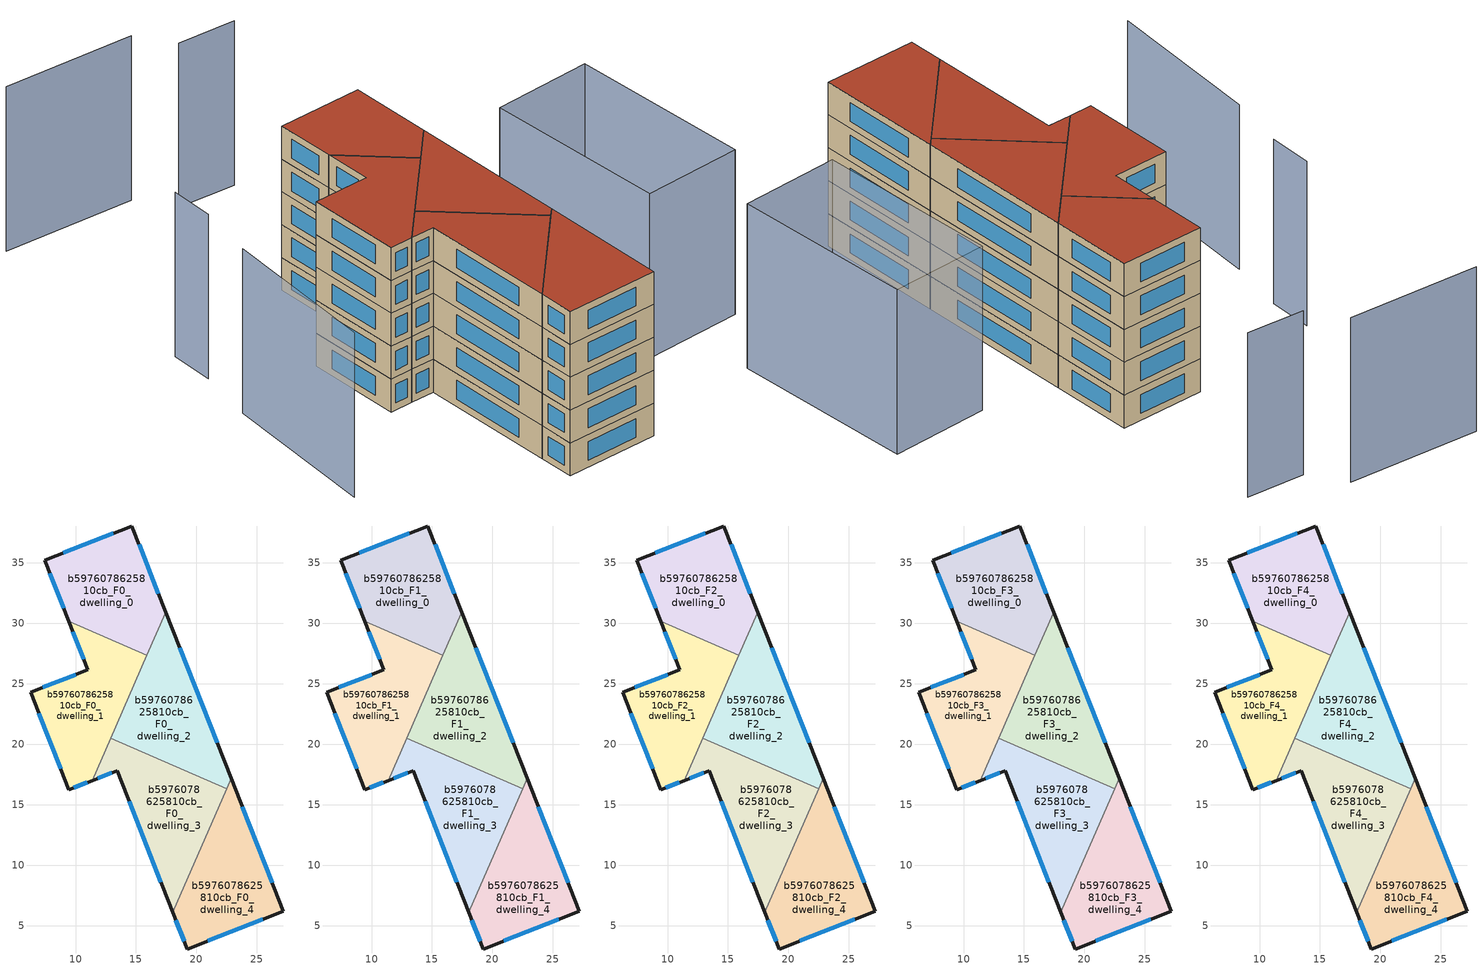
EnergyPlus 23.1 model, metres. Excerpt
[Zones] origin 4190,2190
b5976078625810cb_F0_dwelling_0
 floor ground (EU_floor_Construction): 14.66,38.03 17.46,30.92 15.9,27.35 9.44,30.16 7.44,35.21 z0
 wall outside (EU_wall_Construction): 17.46,30.92 14.66,38.03 7.44,35.21 9.44,30.16 z0:3
 wall to b5976078625810cb_F0_dwelling_1 (EU_wall_Construction): 9.44,30.16 15.9,27.35 z0:3
 wall to b5976078625810cb_F0_dwelling_2 (EU_wall_Construction): 15.9,27.35 17.46,30.92 z0:3
 window (EU_Window_Construction): 16.86,32.44 15.26,36.51 / 7.87,34.13 9.01,31.24 / 13.11,37.43 8.99,35.82 z0.64:2.36
b5976078625810cb_F0_dwelling_1
 floor ground (EU_floor_Construction): 15.9,27.35 11.39,16.99 9.46,16.24 6.28,24.3 11.02,26.15 9.44,30.16 z0
 wall outside (EU_wall_Construction): 9.44,30.16 11.02,26.15 6.28,24.3 9.46,16.24 11.39,16.99 z0:3
 wall to b5976078625810cb_F0_dwelling_3 (EU_wall_Construction): 11.39,16.99 12.91,20.48 z0:3
 wall to b5976078625810cb_F0_dwelling_2 (EU_wall_Construction): 12.91,20.48 15.9,27.35 z0:3
 window (EU_Window_Construction): 10,25.75 7.3,24.7 / 9.77,29.3 10.68,27.01 / 9.87,16.4 10.98,16.83 / 6.96,22.57 8.78,17.96 z0.64:2.36
b5976078625810cb_F0_dwelling_2
 floor ground (EU_floor_Construction): 17.46,30.92 22.87,17.17 22.49,16.31 12.91,20.48 z0
 wall outside (EU_wall_Construction): 22.87,17.17 17.46,30.92 z0:3
 wall to b5976078625810cb_F0_dwelling_3 (EU_wall_Construction): 12.91,20.48 22.49,16.31 z0:3
 wall to b5976078625810cb_F0_dwelling_4 (EU_wall_Construction): 22.49,16.31 22.87,17.17 z0:3
 window (EU_Window_Construction): 21.71,20.11 18.62,27.97 z0.64:2.36
b5976078625810cb_F0_dwelling_3
 floor ground (EU_floor_Construction): 22.49,16.31 18.04,6.08 13.44,17.78 11.39,16.99 12.91,20.48 z0
 wall outside (EU_wall_Construction): 11.39,16.99 13.44,17.78 18.04,6.08 z0:3
 wall to b5976078625810cb_F0_dwelling_4 (EU_wall_Construction): 18.04,6.08 22.49,16.31 z0:3
 window (EU_Window_Construction): 11.83,17.16 13,17.61 / 14.42,15.28 17.06,8.59 z0.64:2.36
b5976078625810cb_F0_dwelling_4
 floor ground (EU_floor_Construction): 22.87,17.17 27.19,6.17 19.23,3.06 18.04,6.08 z0
 wall outside (EU_wall_Construction): 18.04,6.08 19.23,3.06 27.19,6.17 22.87,17.17 z0:3
 window (EU_Window_Construction): 26.27,8.53 23.79,14.81 / 20.94,3.73 25.49,5.51 / 18.3,5.44 18.98,3.71 z0.64:2.36
b5976078625810cb_F1_dwelling_0
 floor to b5976078625810cb_F0_dwelling_0 (EU_floor_Construction): 14.66,38.03 17.46,30.92 15.9,27.35 9.44,30.16 7.44,35.21 z3
 wall outside (EU_wall_Construction): 17.46,30.92 14.66,38.03 7.44,35.21 9.44,30.16 z3:6
 wall to b5976078625810cb_F1_dwelling_1 (EU_wall_Construction): 9.44,30.16 15.9,27.35 z3:6
 wall to b5976078625810cb_F1_dwelling_2 (EU_wall_Construction): 15.9,27.35 17.46,30.92 z3:6
 window (EU_Window_Construction): 16.86,32.44 15.26,36.51 / 7.87,34.13 9.01,31.24 / 13.11,37.43 8.99,35.82 z3.64:5.36
b5976078625810cb_F1_dwelling_1
 floor to b5976078625810cb_F0_dwelling_1 (EU_floor_Construction): 15.9,27.35 11.39,16.99 9.46,16.24 6.28,24.3 11.02,26.15 9.44,30.16 z3
 wall outside (EU_wall_Construction): 9.44,30.16 11.02,26.15 6.28,24.3 9.46,16.24 11.39,16.99 z3:6
 wall to b5976078625810cb_F1_dwelling_3 (EU_wall_Construction): 11.39,16.99 12.91,20.48 z3:6
 wall to b5976078625810cb_F1_dwelling_2 (EU_wall_Construction): 12.91,20.48 15.9,27.35 z3:6
 window (EU_Window_Construction): 10,25.75 7.3,24.7 / 9.77,29.3 10.68,27.01 / 9.87,16.4 10.98,16.83 / 6.96,22.57 8.78,17.96 z3.64:5.36
b5976078625810cb_F1_dwelling_2
 floor to b5976078625810cb_F0_dwelling_2 (EU_floor_Construction): 17.46,30.92 22.87,17.17 22.49,16.31 12.91,20.48 z3
 wall outside (EU_wall_Construction): 22.87,17.17 17.46,30.92 z3:6
 wall to b5976078625810cb_F1_dwelling_3 (EU_wall_Construction): 12.91,20.48 22.49,16.31 z3:6
 wall to b5976078625810cb_F1_dwelling_4 (EU_wall_Construction): 22.49,16.31 22.87,17.17 z3:6
 window (EU_Window_Construction): 21.71,20.11 18.62,27.97 z3.64:5.36
b5976078625810cb_F1_dwelling_3
 floor to b5976078625810cb_F0_dwelling_3 (EU_floor_Construction): 22.49,16.31 18.04,6.08 13.44,17.78 11.39,16.99 12.91,20.48 z3
 wall outside (EU_wall_Construction): 11.39,16.99 13.44,17.78 18.04,6.08 z3:6
 wall to b5976078625810cb_F1_dwelling_4 (EU_wall_Construction): 18.04,6.08 22.49,16.31 z3:6
 window (EU_Window_Construction): 11.83,17.16 13,17.61 / 14.42,15.28 17.06,8.59 z3.64:5.36
b5976078625810cb_F1_dwelling_4
 floor to b5976078625810cb_F0_dwelling_4 (EU_floor_Construction): 22.87,17.17 27.19,6.17 19.23,3.06 18.04,6.08 z3
 wall outside (EU_wall_Construction): 18.04,6.08 19.23,3.06 27.19,6.17 22.87,17.17 z3:6
 window (EU_Window_Construction): 26.27,8.53 23.79,14.81 / 20.94,3.73 25.49,5.51 / 18.3,5.44 18.98,3.71 z3.64:5.36
b5976078625810cb_F2_dwelling_0
 floor to b5976078625810cb_F1_dwelling_0 (EU_floor_Construction): 14.66,38.03 17.46,30.92 15.9,27.35 9.44,30.16 7.44,35.21 z6
 wall outside (EU_wall_Construction): 17.46,30.92 14.66,38.03 7.44,35.21 9.44,30.16 z6:9
 wall to b5976078625810cb_F2_dwelling_1 (EU_wall_Construction): 9.44,30.16 15.9,27.35 z6:9
 wall to b5976078625810cb_F2_dwelling_2 (EU_wall_Construction): 15.9,27.35 17.46,30.92 z6:9
 window (EU_Window_Construction): 16.86,32.44 15.26,36.51 / 7.87,34.13 9.01,31.24 / 13.11,37.43 8.99,35.82 z6.64:8.36
b5976078625810cb_F2_dwelling_1
 floor to b5976078625810cb_F1_dwelling_1 (EU_floor_Construction): 15.9,27.35 11.39,16.99 9.46,16.24 6.28,24.3 11.02,26.15 9.44,30.16 z6
 wall outside (EU_wall_Construction): 9.44,30.16 11.02,26.15 6.28,24.3 9.46,16.24 11.39,16.99 z6:9
 wall to b5976078625810cb_F2_dwelling_3 (EU_wall_Construction): 11.39,16.99 12.91,20.48 z6:9
 wall to b5976078625810cb_F2_dwelling_2 (EU_wall_Construction): 12.91,20.48 15.9,27.35 z6:9
 window (EU_Window_Construction): 10,25.75 7.3,24.7 / 9.77,29.3 10.68,27.01 / 9.87,16.4 10.98,16.83 / 6.96,22.57 8.78,17.96 z6.64:8.36
b5976078625810cb_F2_dwelling_2
 floor to b5976078625810cb_F1_dwelling_2 (EU_floor_Construction): 17.46,30.92 22.87,17.17 22.49,16.31 12.91,20.48 z6
 wall outside (EU_wall_Construction): 22.87,17.17 17.46,30.92 z6:9
 wall to b5976078625810cb_F2_dwelling_3 (EU_wall_Construction): 12.91,20.48 22.49,16.31 z6:9
 wall to b5976078625810cb_F2_dwelling_4 (EU_wall_Construction): 22.49,16.31 22.87,17.17 z6:9
 window (EU_Window_Construction): 21.71,20.11 18.62,27.97 z6.64:8.36
b5976078625810cb_F2_dwelling_3
 floor to b5976078625810cb_F1_dwelling_3 (EU_floor_Construction): 22.49,16.31 18.04,6.08 13.44,17.78 11.39,16.99 12.91,20.48 z6
 wall outside (EU_wall_Construction): 11.39,16.99 13.44,17.78 18.04,6.08 z6:9
 wall to b5976078625810cb_F2_dwelling_4 (EU_wall_Construction): 18.04,6.08 22.49,16.31 z6:9
 window (EU_Window_Construction): 11.83,17.16 13,17.61 / 14.42,15.28 17.06,8.59 z6.64:8.36
b5976078625810cb_F2_dwelling_4
 floor to b5976078625810cb_F1_dwelling_4 (EU_floor_Construction): 22.87,17.17 27.19,6.17 19.23,3.06 18.04,6.08 z6
 wall outside (EU_wall_Construction): 18.04,6.08 19.23,3.06 27.19,6.17 22.87,17.17 z6:9
 window (EU_Window_Construction): 26.27,8.53 23.79,14.81 / 20.94,3.73 25.49,5.51 / 18.3,5.44 18.98,3.71 z6.64:8.36
b5976078625810cb_F3_dwelling_0
 floor to b5976078625810cb_F2_dwelling_0 (EU_floor_Construction): 14.66,38.03 17.46,30.92 15.9,27.35 9.44,30.16 7.44,35.21 z9
 wall outside (EU_wall_Construction): 17.46,30.92 14.66,38.03 7.44,35.21 9.44,30.16 z9:12
 wall to b5976078625810cb_F3_dwelling_1 (EU_wall_Construction): 9.44,30.16 15.9,27.35 z9:12
 wall to b5976078625810cb_F3_dwelling_2 (EU_wall_Construction): 15.9,27.35 17.46,30.92 z9:12
 window (EU_Window_Construction): 16.86,32.44 15.26,36.51 / 7.87,34.13 9.01,31.24 / 13.11,37.43 8.99,35.82 z9.64:11.36
b5976078625810cb_F3_dwelling_1
 floor to b5976078625810cb_F2_dwelling_1 (EU_floor_Construction): 15.9,27.35 11.39,16.99 9.46,16.24 6.28,24.3 11.02,26.15 9.44,30.16 z9
 wall outside (EU_wall_Construction): 9.44,30.16 11.02,26.15 6.28,24.3 9.46,16.24 11.39,16.99 z9:12
 wall to b5976078625810cb_F3_dwelling_3 (EU_wall_Construction): 11.39,16.99 12.91,20.48 z9:12
 wall to b5976078625810cb_F3_dwelling_2 (EU_wall_Construction): 12.91,20.48 15.9,27.35 z9:12
 window (EU_Window_Construction): 10,25.75 7.3,24.7 / 9.77,29.3 10.68,27.01 / 9.87,16.4 10.98,16.83 / 6.96,22.57 8.78,17.96 z9.64:11.36
b5976078625810cb_F3_dwelling_2
 floor to b5976078625810cb_F2_dwelling_2 (EU_floor_Construction): 17.46,30.92 22.87,17.17 22.49,16.31 12.91,20.48 z9
 wall outside (EU_wall_Construction): 22.87,17.17 17.46,30.92 z9:12
 wall to b5976078625810cb_F3_dwelling_3 (EU_wall_Construction): 12.91,20.48 22.49,16.31 z9:12
 wall to b5976078625810cb_F3_dwelling_4 (EU_wall_Construction): 22.49,16.31 22.87,17.17 z9:12
 window (EU_Window_Construction): 21.71,20.11 18.62,27.97 z9.64:11.36
b5976078625810cb_F3_dwelling_3
 floor to b5976078625810cb_F2_dwelling_3 (EU_floor_Construction): 22.49,16.31 18.04,6.08 13.44,17.78 11.39,16.99 12.91,20.48 z9
 wall outside (EU_wall_Construction): 11.39,16.99 13.44,17.78 18.04,6.08 z9:12
 wall to b5976078625810cb_F3_dwelling_4 (EU_wall_Construction): 18.04,6.08 22.49,16.31 z9:12
 window (EU_Window_Construction): 11.83,17.16 13,17.61 / 14.42,15.28 17.06,8.59 z9.64:11.36
b5976078625810cb_F3_dwelling_4
 floor to b5976078625810cb_F2_dwelling_4 (EU_floor_Construction): 22.87,17.17 27.19,6.17 19.23,3.06 18.04,6.08 z9
 wall outside (EU_wall_Construction): 18.04,6.08 19.23,3.06 27.19,6.17 22.87,17.17 z9:12
 window (EU_Window_Construction): 26.27,8.53 23.79,14.81 / 20.94,3.73 25.49,5.51 / 18.3,5.44 18.98,3.71 z9.64:11.36
b5976078625810cb_F4_dwelling_0
 floor to b5976078625810cb_F3_dwelling_0 (EU_floor_Construction): 14.66,38.03 17.46,30.92 15.9,27.35 9.44,30.16 7.44,35.21 z12
 wall outside (EU_wall_Construction): 17.46,30.92 14.66,38.03 7.44,35.21 9.44,30.16 z12:15
 wall to b5976078625810cb_F4_dwelling_1 (EU_wall_Construction): 9.44,30.16 15.9,27.35 z12:15
 wall to b5976078625810cb_F4_dwelling_2 (EU_wall_Construction): 15.9,27.35 17.46,30.92 z12:15
 window (EU_Window_Construction): 16.86,32.44 15.26,36.51 / 7.87,34.13 9.01,31.24 / 13.11,37.43 8.99,35.82 z12.64:14.36
 roof outside (EU_roof_Construction): 15.9,27.35 17.46,30.92 14.66,38.03 7.44,35.21 9.44,30.16 z15
b5976078625810cb_F4_dwelling_1
 floor to b5976078625810cb_F3_dwelling_1 (EU_floor_Construction): 15.9,27.35 11.39,16.99 9.46,16.24 6.28,24.3 11.02,26.15 9.44,30.16 z12
 wall outside (EU_wall_Construction): 9.44,30.16 11.02,26.15 6.28,24.3 9.46,16.24 11.39,16.99 z12:15
 wall to b5976078625810cb_F4_dwelling_3 (EU_wall_Construction): 11.39,16.99 12.91,20.48 z12:15
 wall to b5976078625810cb_F4_dwelling_2 (EU_wall_Construction): 12.91,20.48 15.9,27.35 z12:15
 window (EU_Window_Construction): 10,25.75 7.3,24.7 / 9.77,29.3 10.68,27.01 / 9.87,16.4 10.98,16.83 / 6.96,22.57 8.78,17.96 z12.64:14.36
 roof outside (EU_roof_Construction): 11.39,16.99 15.9,27.35 9.44,30.16 11.02,26.15 6.28,24.3 9.46,16.24 z15
b5976078625810cb_F4_dwelling_2
 floor to b5976078625810cb_F3_dwelling_2 (EU_floor_Construction): 17.46,30.92 22.87,17.17 22.49,16.31 12.91,20.48 z12
 wall outside (EU_wall_Construction): 22.87,17.17 17.46,30.92 z12:15
 wall to b5976078625810cb_F4_dwelling_3 (EU_wall_Construction): 12.91,20.48 22.49,16.31 z12:15
 wall to b5976078625810cb_F4_dwelling_4 (EU_wall_Construction): 22.49,16.31 22.87,17.17 z12:15
 window (EU_Window_Construction): 21.71,20.11 18.62,27.97 z12.64:14.36
 roof outside (EU_roof_Construction): 22.49,16.31 22.87,17.17 17.46,30.92 12.91,20.48 z15
b5976078625810cb_F4_dwelling_3
 floor to b5976078625810cb_F3_dwelling_3 (EU_floor_Construction): 22.49,16.31 18.04,6.08 13.44,17.78 11.39,16.99 12.91,20.48 z12
 wall outside (EU_wall_Construction): 11.39,16.99 13.44,17.78 18.04,6.08 z12:15
 wall to b5976078625810cb_F4_dwelling_4 (EU_wall_Construction): 18.04,6.08 22.49,16.31 z12:15
 window (EU_Window_Construction): 11.83,17.16 13,17.61 / 14.42,15.28 17.06,8.59 z12.64:14.36
 roof outside (EU_roof_Construction): 18.04,6.08 22.49,16.31 12.91,20.48 11.39,16.99 13.44,17.78 z15
b5976078625810cb_F4_dwelling_4
 floor to b5976078625810cb_F3_dwelling_4 (EU_floor_Construction): 22.87,17.17 27.19,6.17 19.23,3.06 18.04,6.08 z12
 wall outside (EU_wall_Construction): 18.04,6.08 19.23,3.06 27.19,6.17 22.87,17.17 z12:15
 window (EU_Window_Construction): 26.27,8.53 23.79,14.81 / 20.94,3.73 25.49,5.51 / 18.3,5.44 18.98,3.71 z12.64:14.36
 roof outside (EU_roof_Construction): 27.19,6.17 22.87,17.17 18.04,6.08 19.23,3.06 z15
shading: -1.29,20.01 2.68,5.94 / -3.43,29.24 -2.12,25.49 / 0.98,51.12 -10.5,47.67 / 9.14,50.39 4.05,48.92 / 30.67,16.57 24.03,31.93 / 24.03,31.93 32.27,35.49 / 32.27,35.49 38.91,20.14 / 38.91,20.14 30.67,16.57 z0:15
[Building]
EU S2 Campaign: North Axis=0; Terrain=City; Solar Distribution=FullExterior
[Site:Location]
Yerevan-Zvartnots.Intl.AP: Latitude=40.15; Longitude=44.383; Time Zone=4; Elevation=854
[SizingPeriod:WeatherFileDays]
AnnualSizingPeriod: Begin Month=1; Begin Day of Month=1; End Month=12; End Day of Month=31; Day of Week for Start Day=Monday; Use Weather File Daylight Saving Period=No; Use Weather File Rain and Snow Indicators=No
[MATERIAL]
EU_InternalMass_Material: Roughness=MediumRough; Thickness=0.1; Conductivity=1; Density=1800; Specific Heat=900; Thermal Absorptance=0.9; Solar Absorptance=0.7; Visible Absorptance=0.7
[MATERIAL:NOMASS] Roughness=MediumRough; Thermal Absorptance=0.9; Solar Absorptance=0.7; Visible Absorptance=0.7
Name | Thermal Resistance
EU_wall_NoMass | 1.05043
EU_roof_NoMass | 1.45357
EU_floor_NoMass | 0.478065
[WINDOWMATERIAL:SIMPLEGLAZINGSYSTEM]
EU_Window_SimpleGlazing: UFactor=2.5566; Solar Heat Gain Coefficient=0.75; Visible Transmittance=0.75
[CONSTRUCTION]
EU_wall_Construction: EU_wall_NoMass
EU_roof_Construction: EU_roof_NoMass
EU_floor_Construction: EU_floor_NoMass
EU_Window_Construction: EU_Window_SimpleGlazing
EU_InternalMass_Construction: EU_InternalMass_Material
[ZONE] Type=1; Multiplier=1; Ceiling Height=autocalculate; Floor Area=autocalculate; Part of Total Floor Area=Yes
Name | Volume
b5976078625810cb_F0_dwelling_0; b5976078625810cb_F1_dwelling_0; b5976078625810cb_F2_dwelling_0; b5976078625810cb_F3_dwelling_0; b5976078625810cb_F4_dwelling_0 | 193.127
b5976078625810cb_F0_dwelling_1; b5976078625810cb_F1_dwelling_1; b5976078625810cb_F2_dwelling_1; b5976078625810cb_F3_dwelling_1; b5976078625810cb_F4_dwelling_1 | 193.113
b5976078625810cb_F0_dwelling_2; b5976078625810cb_F1_dwelling_2; b5976078625810cb_F2_dwelling_2; b5976078625810cb_F3_dwelling_2; b5976078625810cb_F4_dwelling_2 | 193.088
b5976078625810cb_F0_dwelling_3; b5976078625810cb_F1_dwelling_3; b5976078625810cb_F2_dwelling_3; b5976078625810cb_F3_dwelling_3; b5976078625810cb_F4_dwelling_3 | 193.136
b5976078625810cb_F0_dwelling_4; b5976078625810cb_F1_dwelling_4; b5976078625810cb_F2_dwelling_4; b5976078625810cb_F3_dwelling_4; b5976078625810cb_F4_dwelling_4 | 193.132
[INTERNALMASS] Construction=EU_InternalMass_Construction
Name | Zone or ZoneList | Surface Area
b5976078625810cb_F0_dwelling_0_EU_InternalMass | b5976078625810cb_F0_dwelling_0 | 64.377
b5976078625810cb_F0_dwelling_1_EU_InternalMass | b5976078625810cb_F0_dwelling_1 | 64.3711
b5976078625810cb_F0_dwelling_2_EU_InternalMass | b5976078625810cb_F0_dwelling_2 | 64.3622
b5976078625810cb_F0_dwelling_3_EU_InternalMass | b5976078625810cb_F0_dwelling_3 | 64.3778
b5976078625810cb_F0_dwelling_4_EU_InternalMass | b5976078625810cb_F0_dwelling_4 | 64.3772
b5976078625810cb_F1_dwelling_0_EU_InternalMass | b5976078625810cb_F1_dwelling_0 | 64.377
b5976078625810cb_F1_dwelling_1_EU_InternalMass | b5976078625810cb_F1_dwelling_1 | 64.3711
b5976078625810cb_F1_dwelling_2_EU_InternalMass | b5976078625810cb_F1_dwelling_2 | 64.3622
b5976078625810cb_F1_dwelling_3_EU_InternalMass | b5976078625810cb_F1_dwelling_3 | 64.3778
b5976078625810cb_F1_dwelling_4_EU_InternalMass | b5976078625810cb_F1_dwelling_4 | 64.3772
b5976078625810cb_F2_dwelling_0_EU_InternalMass | b5976078625810cb_F2_dwelling_0 | 64.377
b5976078625810cb_F2_dwelling_1_EU_InternalMass | b5976078625810cb_F2_dwelling_1 | 64.3711
b5976078625810cb_F2_dwelling_2_EU_InternalMass | b5976078625810cb_F2_dwelling_2 | 64.3622
b5976078625810cb_F2_dwelling_3_EU_InternalMass | b5976078625810cb_F2_dwelling_3 | 64.3778
b5976078625810cb_F2_dwelling_4_EU_InternalMass | b5976078625810cb_F2_dwelling_4 | 64.3772
b5976078625810cb_F3_dwelling_0_EU_InternalMass | b5976078625810cb_F3_dwelling_0 | 64.377
b5976078625810cb_F3_dwelling_1_EU_InternalMass | b5976078625810cb_F3_dwelling_1 | 64.3711
b5976078625810cb_F3_dwelling_2_EU_InternalMass | b5976078625810cb_F3_dwelling_2 | 64.3622
b5976078625810cb_F3_dwelling_3_EU_InternalMass | b5976078625810cb_F3_dwelling_3 | 64.3778
b5976078625810cb_F3_dwelling_4_EU_InternalMass | b5976078625810cb_F3_dwelling_4 | 64.3772
b5976078625810cb_F4_dwelling_0_EU_InternalMass | b5976078625810cb_F4_dwelling_0 | 64.377
b5976078625810cb_F4_dwelling_1_EU_InternalMass | b5976078625810cb_F4_dwelling_1 | 64.3711
b5976078625810cb_F4_dwelling_2_EU_InternalMass | b5976078625810cb_F4_dwelling_2 | 64.3622
b5976078625810cb_F4_dwelling_3_EU_InternalMass | b5976078625810cb_F4_dwelling_3 | 64.3778
b5976078625810cb_F4_dwelling_4_EU_InternalMass | b5976078625810cb_F4_dwelling_4 | 64.3772
[OTHEREQUIPMENT] Fuel Type=Electricity; Design Level Calculation Method=Watts/Area; Power per Zone Floor Area=1; Fraction Latent=0; Fraction Radiant=0; Fraction Lost=0; Carbon Dioxide Generation Rate=0; EndUse Subcategory=EU_Step8_InternalGains
Name | Zone or ZoneList or Space or SpaceList | Schedule
EU_Step8_InternalGain_b5976078625810cb_F0_dwelling_0_f000 | b5976078625810cb_F0_dwelling_0 | EU_Step8_GainSchedule_b5976078625810cb_F0_dwelling_0_f000
EU_Step8_InternalGain_b5976078625810cb_F0_dwelling_1_f000 | b5976078625810cb_F0_dwelling_1 | EU_Step8_GainSchedule_b5976078625810cb_F0_dwelling_1_f000
EU_Step8_InternalGain_b5976078625810cb_F0_dwelling_2_f000 | b5976078625810cb_F0_dwelling_2 | EU_Step8_GainSchedule_b5976078625810cb_F0_dwelling_2_f000
EU_Step8_InternalGain_b5976078625810cb_F0_dwelling_3_f000 | b5976078625810cb_F0_dwelling_3 | EU_Step8_GainSchedule_b5976078625810cb_F0_dwelling_3_f000
EU_Step8_InternalGain_b5976078625810cb_F0_dwelling_4_f000 | b5976078625810cb_F0_dwelling_4 | EU_Step8_GainSchedule_b5976078625810cb_F0_dwelling_4_f000
EU_Step8_InternalGain_b5976078625810cb_F1_dwelling_0_f000 | b5976078625810cb_F1_dwelling_0 | EU_Step8_GainSchedule_b5976078625810cb_F1_dwelling_0_f000
EU_Step8_InternalGain_b5976078625810cb_F1_dwelling_1_f000 | b5976078625810cb_F1_dwelling_1 | EU_Step8_GainSchedule_b5976078625810cb_F1_dwelling_1_f000
EU_Step8_InternalGain_b5976078625810cb_F1_dwelling_2_f000 | b5976078625810cb_F1_dwelling_2 | EU_Step8_GainSchedule_b5976078625810cb_F1_dwelling_2_f000
EU_Step8_InternalGain_b5976078625810cb_F1_dwelling_3_f000 | b5976078625810cb_F1_dwelling_3 | EU_Step8_GainSchedule_b5976078625810cb_F1_dwelling_3_f000
EU_Step8_InternalGain_b5976078625810cb_F1_dwelling_4_f000 | b5976078625810cb_F1_dwelling_4 | EU_Step8_GainSchedule_b5976078625810cb_F1_dwelling_4_f000
EU_Step8_InternalGain_b5976078625810cb_F2_dwelling_0_f000 | b5976078625810cb_F2_dwelling_0 | EU_Step8_GainSchedule_b5976078625810cb_F2_dwelling_0_f000
EU_Step8_InternalGain_b5976078625810cb_F2_dwelling_1_f000 | b5976078625810cb_F2_dwelling_1 | EU_Step8_GainSchedule_b5976078625810cb_F2_dwelling_1_f000
EU_Step8_InternalGain_b5976078625810cb_F2_dwelling_2_f000 | b5976078625810cb_F2_dwelling_2 | EU_Step8_GainSchedule_b5976078625810cb_F2_dwelling_2_f000
EU_Step8_InternalGain_b5976078625810cb_F2_dwelling_3_f000 | b5976078625810cb_F2_dwelling_3 | EU_Step8_GainSchedule_b5976078625810cb_F2_dwelling_3_f000
EU_Step8_InternalGain_b5976078625810cb_F2_dwelling_4_f000 | b5976078625810cb_F2_dwelling_4 | EU_Step8_GainSchedule_b5976078625810cb_F2_dwelling_4_f000
EU_Step8_InternalGain_b5976078625810cb_F3_dwelling_0_f000 | b5976078625810cb_F3_dwelling_0 | EU_Step8_GainSchedule_b5976078625810cb_F3_dwelling_0_f000
EU_Step8_InternalGain_b5976078625810cb_F3_dwelling_1_f000 | b5976078625810cb_F3_dwelling_1 | EU_Step8_GainSchedule_b5976078625810cb_F3_dwelling_1_f000
EU_Step8_InternalGain_b5976078625810cb_F3_dwelling_2_f000 | b5976078625810cb_F3_dwelling_2 | EU_Step8_GainSchedule_b5976078625810cb_F3_dwelling_2_f000
EU_Step8_InternalGain_b5976078625810cb_F3_dwelling_3_f000 | b5976078625810cb_F3_dwelling_3 | EU_Step8_GainSchedule_b5976078625810cb_F3_dwelling_3_f000
EU_Step8_InternalGain_b5976078625810cb_F3_dwelling_4_f000 | b5976078625810cb_F3_dwelling_4 | EU_Step8_GainSchedule_b5976078625810cb_F3_dwelling_4_f000
EU_Step8_InternalGain_b5976078625810cb_F4_dwelling_0_f000 | b5976078625810cb_F4_dwelling_0 | EU_Step8_GainSchedule_b5976078625810cb_F4_dwelling_0_f000
EU_Step8_InternalGain_b5976078625810cb_F4_dwelling_1_f000 | b5976078625810cb_F4_dwelling_1 | EU_Step8_GainSchedule_b5976078625810cb_F4_dwelling_1_f000
EU_Step8_InternalGain_b5976078625810cb_F4_dwelling_2_f000 | b5976078625810cb_F4_dwelling_2 | EU_Step8_GainSchedule_b5976078625810cb_F4_dwelling_2_f000
EU_Step8_InternalGain_b5976078625810cb_F4_dwelling_3_f000 | b5976078625810cb_F4_dwelling_3 | EU_Step8_GainSchedule_b5976078625810cb_F4_dwelling_3_f000
EU_Step8_InternalGain_b5976078625810cb_F4_dwelling_4_f000 | b5976078625810cb_F4_dwelling_4 | EU_Step8_GainSchedule_b5976078625810cb_F4_dwelling_4_f000
[ZONEVENTILATION:DESIGNFLOWRATE] Schedule=EU_AlwaysOn; Design Flow Rate Calculation Method=AirChanges/Hour; Air Changes per Hour=0.557805; Ventilation Type=Natural; Fan Pressure Rise=0; Fan Total Efficiency=1; Constant Term Coefficient=1; Temperature Term Coefficient=0; Velocity Term Coefficient=0; Velocity Squared Term Coefficient=0; Minimum Indoor Temperature=-100; Maximum Indoor Temperature=100; Delta Temperature=-100; Minimum Outdoor Temperature=-100; Maximum Outdoor Temperature=100; Maximum Wind Speed=40
Name | Zone or ZoneList or Space or SpaceList
EU_ConstantAir_b5976078625810cb_F0_dwelling_0 | b5976078625810cb_F0_dwelling_0
EU_ConstantAir_b5976078625810cb_F0_dwelling_1 | b5976078625810cb_F0_dwelling_1
EU_ConstantAir_b5976078625810cb_F0_dwelling_2 | b5976078625810cb_F0_dwelling_2
EU_ConstantAir_b5976078625810cb_F0_dwelling_3 | b5976078625810cb_F0_dwelling_3
EU_ConstantAir_b5976078625810cb_F0_dwelling_4 | b5976078625810cb_F0_dwelling_4
EU_ConstantAir_b5976078625810cb_F1_dwelling_0 | b5976078625810cb_F1_dwelling_0
EU_ConstantAir_b5976078625810cb_F1_dwelling_1 | b5976078625810cb_F1_dwelling_1
EU_ConstantAir_b5976078625810cb_F1_dwelling_2 | b5976078625810cb_F1_dwelling_2
EU_ConstantAir_b5976078625810cb_F1_dwelling_3 | b5976078625810cb_F1_dwelling_3
EU_ConstantAir_b5976078625810cb_F1_dwelling_4 | b5976078625810cb_F1_dwelling_4
EU_ConstantAir_b5976078625810cb_F2_dwelling_0 | b5976078625810cb_F2_dwelling_0
EU_ConstantAir_b5976078625810cb_F2_dwelling_1 | b5976078625810cb_F2_dwelling_1
EU_ConstantAir_b5976078625810cb_F2_dwelling_2 | b5976078625810cb_F2_dwelling_2
EU_ConstantAir_b5976078625810cb_F2_dwelling_3 | b5976078625810cb_F2_dwelling_3
EU_ConstantAir_b5976078625810cb_F2_dwelling_4 | b5976078625810cb_F2_dwelling_4
EU_ConstantAir_b5976078625810cb_F3_dwelling_0 | b5976078625810cb_F3_dwelling_0
EU_ConstantAir_b5976078625810cb_F3_dwelling_1 | b5976078625810cb_F3_dwelling_1
EU_ConstantAir_b5976078625810cb_F3_dwelling_2 | b5976078625810cb_F3_dwelling_2
EU_ConstantAir_b5976078625810cb_F3_dwelling_3 | b5976078625810cb_F3_dwelling_3
EU_ConstantAir_b5976078625810cb_F3_dwelling_4 | b5976078625810cb_F3_dwelling_4
EU_ConstantAir_b5976078625810cb_F4_dwelling_0 | b5976078625810cb_F4_dwelling_0
EU_ConstantAir_b5976078625810cb_F4_dwelling_1 | b5976078625810cb_F4_dwelling_1
EU_ConstantAir_b5976078625810cb_F4_dwelling_2 | b5976078625810cb_F4_dwelling_2
EU_ConstantAir_b5976078625810cb_F4_dwelling_3 | b5976078625810cb_F4_dwelling_3
EU_ConstantAir_b5976078625810cb_F4_dwelling_4 | b5976078625810cb_F4_dwelling_4
[HVACTEMPLATE:THERMOSTAT] Constant Heating Setpoint=20; Constant Cooling Setpoint=50
EU_HeatOnly_b5976078625810cb_F0_dwelling_0; EU_HeatOnly_b5976078625810cb_F0_dwelling_1; EU_HeatOnly_b5976078625810cb_F0_dwelling_2; EU_HeatOnly_b5976078625810cb_F0_dwelling_3; EU_HeatOnly_b5976078625810cb_F0_dwelling_4; EU_HeatOnly_b5976078625810cb_F1_dwelling_0; EU_HeatOnly_b5976078625810cb_F1_dwelling_1; EU_HeatOnly_b5976078625810cb_F1_dwelling_2; EU_HeatOnly_b5976078625810cb_F1_dwelling_3; EU_HeatOnly_b5976078625810cb_F1_dwelling_4; EU_HeatOnly_b5976078625810cb_F2_dwelling_0; EU_HeatOnly_b5976078625810cb_F2_dwelling_1; EU_HeatOnly_b5976078625810cb_F2_dwelling_2; EU_HeatOnly_b5976078625810cb_F2_dwelling_3; EU_HeatOnly_b5976078625810cb_F2_dwelling_4; EU_HeatOnly_b5976078625810cb_F3_dwelling_0; EU_HeatOnly_b5976078625810cb_F3_dwelling_1; EU_HeatOnly_b5976078625810cb_F3_dwelling_2; EU_HeatOnly_b5976078625810cb_F3_dwelling_3; EU_HeatOnly_b5976078625810cb_F3_dwelling_4; EU_HeatOnly_b5976078625810cb_F4_dwelling_0; EU_HeatOnly_b5976078625810cb_F4_dwelling_1; EU_HeatOnly_b5976078625810cb_F4_dwelling_2; EU_HeatOnly_b5976078625810cb_F4_dwelling_3; EU_HeatOnly_b5976078625810cb_F4_dwelling_4
[HVACTEMPLATE:ZONE:IDEALLOADSAIRSYSTEM] System Availability Schedule=EU_AlwaysOn; Maximum Heating Supply Air Temperature=50; Minimum Cooling Supply Air Temperature=13; Maximum Heating Supply Air Humidity Ratio=0.0156; Minimum Cooling Supply Air Humidity Ratio=0.0077; Heating Limit=NoLimit; Cooling Limit=NoLimit; Heating Availability Schedule=EU_AlwaysOn; Cooling Availability Schedule=EU_CoolingOff; Dehumidification Control Type=ConstantSensibleHeatRatio; Cooling Sensible Heat Ratio=0.7; Dehumidification Setpoint=60; Humidification Control Type=None; Humidification Setpoint=30; Outdoor Air Method=None; Outdoor Air Flow Rate per Person=0.00944; Outdoor Air Flow Rate per Zone Floor Area=0; Outdoor Air Flow Rate per Zone=0; Demand Controlled Ventilation Type=None; Outdoor Air Economizer Type=NoEconomizer; Heat Recovery Type=None; Sensible Heat Recovery Effectiveness=0.7; Latent Heat Recovery Effectiveness=0.65
Name | Template Thermostat
b5976078625810cb_F0_dwelling_0 | EU_HeatOnly_b5976078625810cb_F0_dwelling_0
b5976078625810cb_F0_dwelling_1 | EU_HeatOnly_b5976078625810cb_F0_dwelling_1
b5976078625810cb_F0_dwelling_2 | EU_HeatOnly_b5976078625810cb_F0_dwelling_2
b5976078625810cb_F0_dwelling_3 | EU_HeatOnly_b5976078625810cb_F0_dwelling_3
b5976078625810cb_F0_dwelling_4 | EU_HeatOnly_b5976078625810cb_F0_dwelling_4
b5976078625810cb_F1_dwelling_0 | EU_HeatOnly_b5976078625810cb_F1_dwelling_0
b5976078625810cb_F1_dwelling_1 | EU_HeatOnly_b5976078625810cb_F1_dwelling_1
b5976078625810cb_F1_dwelling_2 | EU_HeatOnly_b5976078625810cb_F1_dwelling_2
b5976078625810cb_F1_dwelling_3 | EU_HeatOnly_b5976078625810cb_F1_dwelling_3
b5976078625810cb_F1_dwelling_4 | EU_HeatOnly_b5976078625810cb_F1_dwelling_4
b5976078625810cb_F2_dwelling_0 | EU_HeatOnly_b5976078625810cb_F2_dwelling_0
b5976078625810cb_F2_dwelling_1 | EU_HeatOnly_b5976078625810cb_F2_dwelling_1
b5976078625810cb_F2_dwelling_2 | EU_HeatOnly_b5976078625810cb_F2_dwelling_2
b5976078625810cb_F2_dwelling_3 | EU_HeatOnly_b5976078625810cb_F2_dwelling_3
b5976078625810cb_F2_dwelling_4 | EU_HeatOnly_b5976078625810cb_F2_dwelling_4
b5976078625810cb_F3_dwelling_0 | EU_HeatOnly_b5976078625810cb_F3_dwelling_0
b5976078625810cb_F3_dwelling_1 | EU_HeatOnly_b5976078625810cb_F3_dwelling_1
b5976078625810cb_F3_dwelling_2 | EU_HeatOnly_b5976078625810cb_F3_dwelling_2
b5976078625810cb_F3_dwelling_3 | EU_HeatOnly_b5976078625810cb_F3_dwelling_3
b5976078625810cb_F3_dwelling_4 | EU_HeatOnly_b5976078625810cb_F3_dwelling_4
b5976078625810cb_F4_dwelling_0 | EU_HeatOnly_b5976078625810cb_F4_dwelling_0
b5976078625810cb_F4_dwelling_1 | EU_HeatOnly_b5976078625810cb_F4_dwelling_1
b5976078625810cb_F4_dwelling_2 | EU_HeatOnly_b5976078625810cb_F4_dwelling_2
b5976078625810cb_F4_dwelling_3 | EU_HeatOnly_b5976078625810cb_F4_dwelling_3
b5976078625810cb_F4_dwelling_4 | EU_HeatOnly_b5976078625810cb_F4_dwelling_4
[SIZING:ZONE] Zone Cooling Design Supply Air Temperature Input Method=SupplyAirTemperature; Zone Cooling Design Supply Air Temperature=13; Zone Heating Design Supply Air Temperature Input Method=SupplyAirTemperature; Zone Heating Design Supply Air Temperature=50; Zone Cooling Design Supply Air Humidity Ratio=0.008; Zone Heating Design Supply Air Humidity Ratio=0.008; Cooling Design Air Flow Method=DesignDay; Cooling Design Air Flow Rate=0; Cooling Minimum Air Flow per Zone Floor Area=0.000762; Cooling Minimum Air Flow=0; Cooling Minimum Air Flow Fraction=0.2; Heating Design Air Flow Method=DesignDay; Heating Design Air Flow Rate=0; Heating Maximum Air Flow per Zone Floor Area=0.002032; Heating Maximum Air Flow=0.141576; Heating Maximum Air Flow Fraction=0.3; Account for Dedicated Outdoor Air System=No; Dedicated Outdoor Air System Control Strategy=NeutralSupplyAir; Dedicated Outdoor Air Low Setpoint Temperature for Design=autosize; Dedicated Outdoor Air High Setpoint Temperature for Design=autosize; Zone Load Sizing Method=Sensible Load Only No Latent Load; Zone Latent Cooling Design Supply Air Humidity Ratio Input Method=HumidityRatioDifference; Zone Cooling Design Supply Air Humidity Ratio Difference=0.005; Zone Latent Heating Design Supply Air Humidity Ratio Input Method=HumidityRatioDifference; Zone Humidification Design Supply Air Humidity Ratio Difference=0.005
b5976078625810cb_F0_dwelling_0; b5976078625810cb_F0_dwelling_1; b5976078625810cb_F0_dwelling_2; b5976078625810cb_F0_dwelling_3; b5976078625810cb_F0_dwelling_4; b5976078625810cb_F1_dwelling_0; b5976078625810cb_F1_dwelling_1; b5976078625810cb_F1_dwelling_2; b5976078625810cb_F1_dwelling_3; b5976078625810cb_F1_dwelling_4; b5976078625810cb_F2_dwelling_0; b5976078625810cb_F2_dwelling_1; b5976078625810cb_F2_dwelling_2; b5976078625810cb_F2_dwelling_3; b5976078625810cb_F2_dwelling_4; b5976078625810cb_F3_dwelling_0; b5976078625810cb_F3_dwelling_1; b5976078625810cb_F3_dwelling_2; b5976078625810cb_F3_dwelling_3; b5976078625810cb_F3_dwelling_4; b5976078625810cb_F4_dwelling_0; b5976078625810cb_F4_dwelling_1; b5976078625810cb_F4_dwelling_2; b5976078625810cb_F4_dwelling_3; b5976078625810cb_F4_dwelling_4
[SCHEDULE:CONSTANT]
Name | Hourly Value
EU_AlwaysOn | 1
EU_CoolingOff | 0
[SCHEDULE:FILE] Column Number=1; Rows to Skip at Top=0; Number of Hours of Data=8760; Column Separator=Comma; Interpolate to Timestep=No; Minutes per Item=60; Adjust Schedule for Daylight Savings=Yes
Name | File
EU_Step8_GainSchedule_b5976078625810cb_F0_dwelling_0_f000 | ../../schedules/b5976078625810cb/b5976078625810cb_F0_dwelling_0_f000_gain.csv
EU_Step8_GainSchedule_b5976078625810cb_F0_dwelling_1_f000 | ../../schedules/b5976078625810cb/b5976078625810cb_F0_dwelling_1_f000_gain.csv
EU_Step8_GainSchedule_b5976078625810cb_F0_dwelling_2_f000 | ../../schedules/b5976078625810cb/b5976078625810cb_F0_dwelling_2_f000_gain.csv
EU_Step8_GainSchedule_b5976078625810cb_F0_dwelling_3_f000 | ../../schedules/b5976078625810cb/b5976078625810cb_F0_dwelling_3_f000_gain.csv
EU_Step8_GainSchedule_b5976078625810cb_F0_dwelling_4_f000 | ../../schedules/b5976078625810cb/b5976078625810cb_F0_dwelling_4_f000_gain.csv
EU_Step8_GainSchedule_b5976078625810cb_F1_dwelling_0_f000 | ../../schedules/b5976078625810cb/b5976078625810cb_F1_dwelling_0_f000_gain.csv
EU_Step8_GainSchedule_b5976078625810cb_F1_dwelling_1_f000 | ../../schedules/b5976078625810cb/b5976078625810cb_F1_dwelling_1_f000_gain.csv
EU_Step8_GainSchedule_b5976078625810cb_F1_dwelling_2_f000 | ../../schedules/b5976078625810cb/b5976078625810cb_F1_dwelling_2_f000_gain.csv
EU_Step8_GainSchedule_b5976078625810cb_F1_dwelling_3_f000 | ../../schedules/b5976078625810cb/b5976078625810cb_F1_dwelling_3_f000_gain.csv
EU_Step8_GainSchedule_b5976078625810cb_F1_dwelling_4_f000 | ../../schedules/b5976078625810cb/b5976078625810cb_F1_dwelling_4_f000_gain.csv
EU_Step8_GainSchedule_b5976078625810cb_F2_dwelling_0_f000 | ../../schedules/b5976078625810cb/b5976078625810cb_F2_dwelling_0_f000_gain.csv
EU_Step8_GainSchedule_b5976078625810cb_F2_dwelling_1_f000 | ../../schedules/b5976078625810cb/b5976078625810cb_F2_dwelling_1_f000_gain.csv
EU_Step8_GainSchedule_b5976078625810cb_F2_dwelling_2_f000 | ../../schedules/b5976078625810cb/b5976078625810cb_F2_dwelling_2_f000_gain.csv
EU_Step8_GainSchedule_b5976078625810cb_F2_dwelling_3_f000 | ../../schedules/b5976078625810cb/b5976078625810cb_F2_dwelling_3_f000_gain.csv
EU_Step8_GainSchedule_b5976078625810cb_F2_dwelling_4_f000 | ../../schedules/b5976078625810cb/b5976078625810cb_F2_dwelling_4_f000_gain.csv
EU_Step8_GainSchedule_b5976078625810cb_F3_dwelling_0_f000 | ../../schedules/b5976078625810cb/b5976078625810cb_F3_dwelling_0_f000_gain.csv
EU_Step8_GainSchedule_b5976078625810cb_F3_dwelling_1_f000 | ../../schedules/b5976078625810cb/b5976078625810cb_F3_dwelling_1_f000_gain.csv
EU_Step8_GainSchedule_b5976078625810cb_F3_dwelling_2_f000 | ../../schedules/b5976078625810cb/b5976078625810cb_F3_dwelling_2_f000_gain.csv
EU_Step8_GainSchedule_b5976078625810cb_F3_dwelling_3_f000 | ../../schedules/b5976078625810cb/b5976078625810cb_F3_dwelling_3_f000_gain.csv
EU_Step8_GainSchedule_b5976078625810cb_F3_dwelling_4_f000 | ../../schedules/b5976078625810cb/b5976078625810cb_F3_dwelling_4_f000_gain.csv
EU_Step8_GainSchedule_b5976078625810cb_F4_dwelling_0_f000 | ../../schedules/b5976078625810cb/b5976078625810cb_F4_dwelling_0_f000_gain.csv
EU_Step8_GainSchedule_b5976078625810cb_F4_dwelling_1_f000 | ../../schedules/b5976078625810cb/b5976078625810cb_F4_dwelling_1_f000_gain.csv
EU_Step8_GainSchedule_b5976078625810cb_F4_dwelling_2_f000 | ../../schedules/b5976078625810cb/b5976078625810cb_F4_dwelling_2_f000_gain.csv
EU_Step8_GainSchedule_b5976078625810cb_F4_dwelling_3_f000 | ../../schedules/b5976078625810cb/b5976078625810cb_F4_dwelling_3_f000_gain.csv
EU_Step8_GainSchedule_b5976078625810cb_F4_dwelling_4_f000 | ../../schedules/b5976078625810cb/b5976078625810cb_F4_dwelling_4_f000_gain.csv
